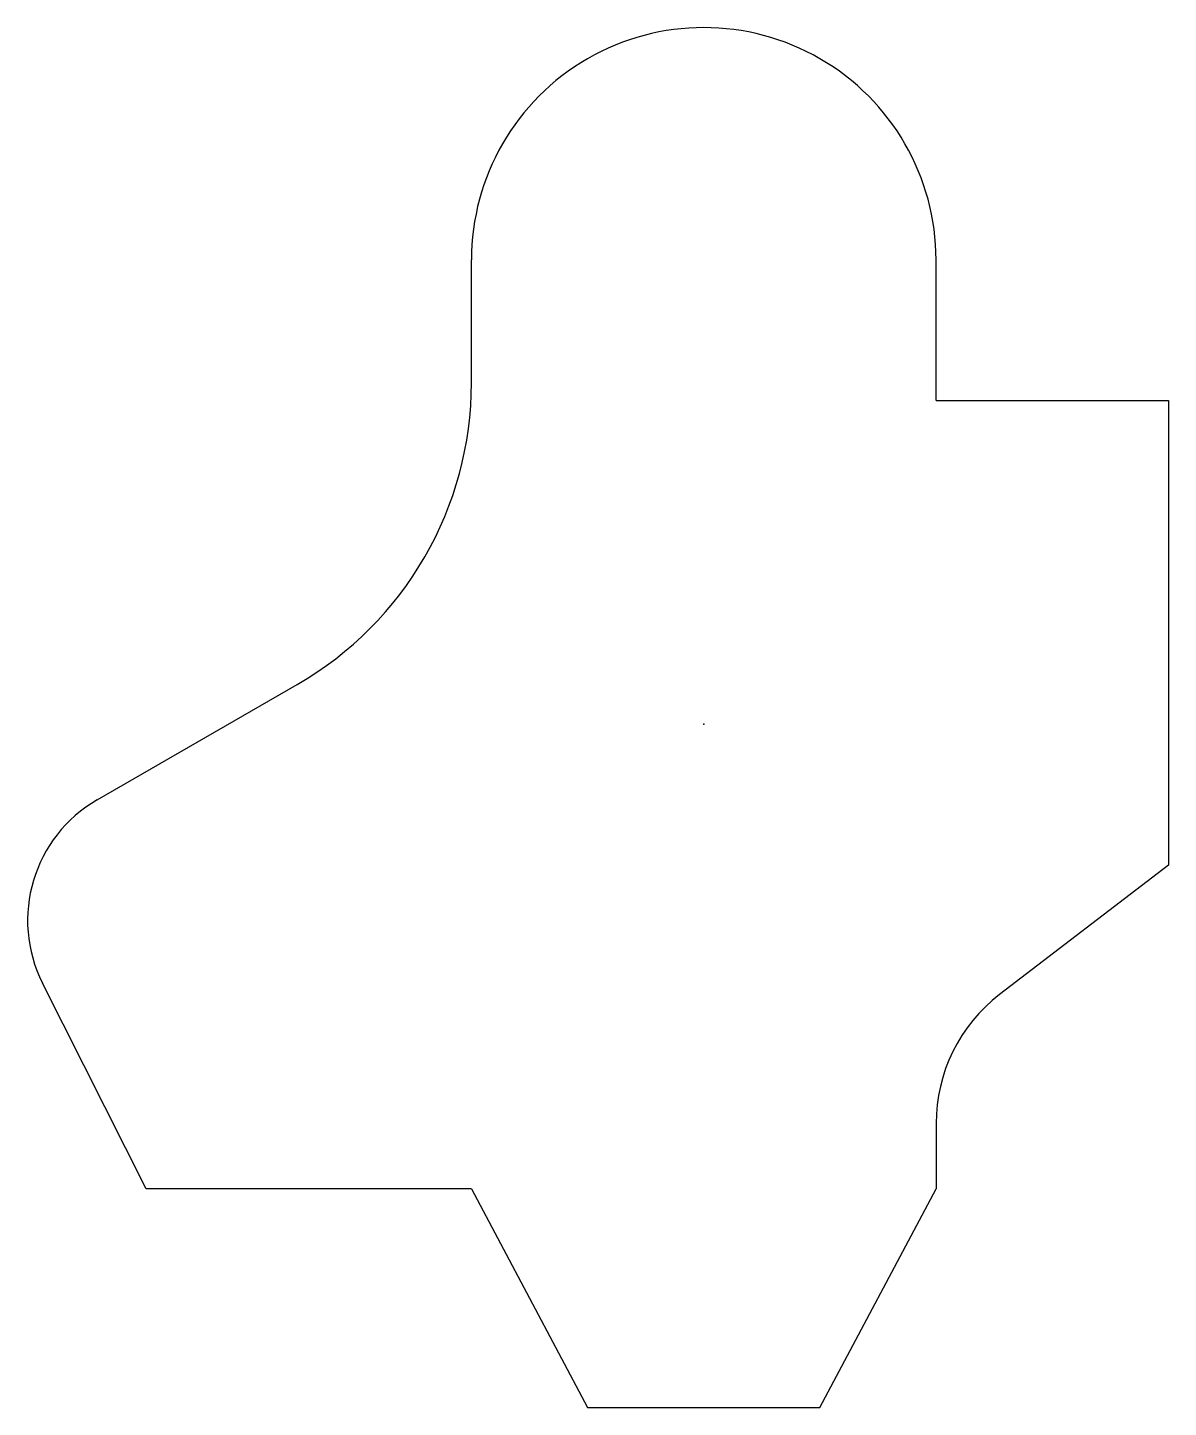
# Model space of a CAD drawing. Header units: millimetres. Extents: x -1455 to 1000, y -1471 to 1500.
import ezdxf

# ---------------------------------------------------------------- set-up
doc = ezdxf.new("R2010")
doc.units = ezdxf.units.MM
doc.header["$MEASUREMENT"] = 0
doc.layers.add('Shape5 v2_Sketch1', color=7, linetype='Continuous')

msp = doc.modelspace()

# ---------------------------------------------------------------- linework, layer by layer
at = {"layer": 'Shape5 v2_Sketch1'}
for p, q in [((-500, 735.4), (-500, 1000)), ((500, 697), (500, 1000)), ((500, 697), (1000, 697)), ((1000, 697), (1000, -303)), ((-1305.3, -162.5), (-875, 85.9)), ((1000, -303), (636.8, -582)), ((-1200, -1000), (-1423.2, -557.5)), ((500, -859.6), (500, -1000)), ((-500, -1000), (-1200, -1000)), ((-500, -1000), (-250, -1470.9)), ((250, -1470.9), (500, -1000)), ((-250, -1470.9), (250, -1470.9))]:
    msp.add_line(p, q, dxfattribs=at)
for centre, radius, start, end in [((0, 1000.2), 500, 359.979, 180.021), ((-1250, 735.4), 750, 299.9964, 0), ((-1155.4, -422.3), 300, 119.9964, 206.7654), ((850, -859.6), 350, 127.5317, 180)]:
    msp.add_arc(centre, radius, start, end, dxfattribs=at)
msp.add_point((0, 0), dxfattribs=at)
msp.add_point((0, 0), dxfattribs=at)

doc.saveas('drawing.dxf')
